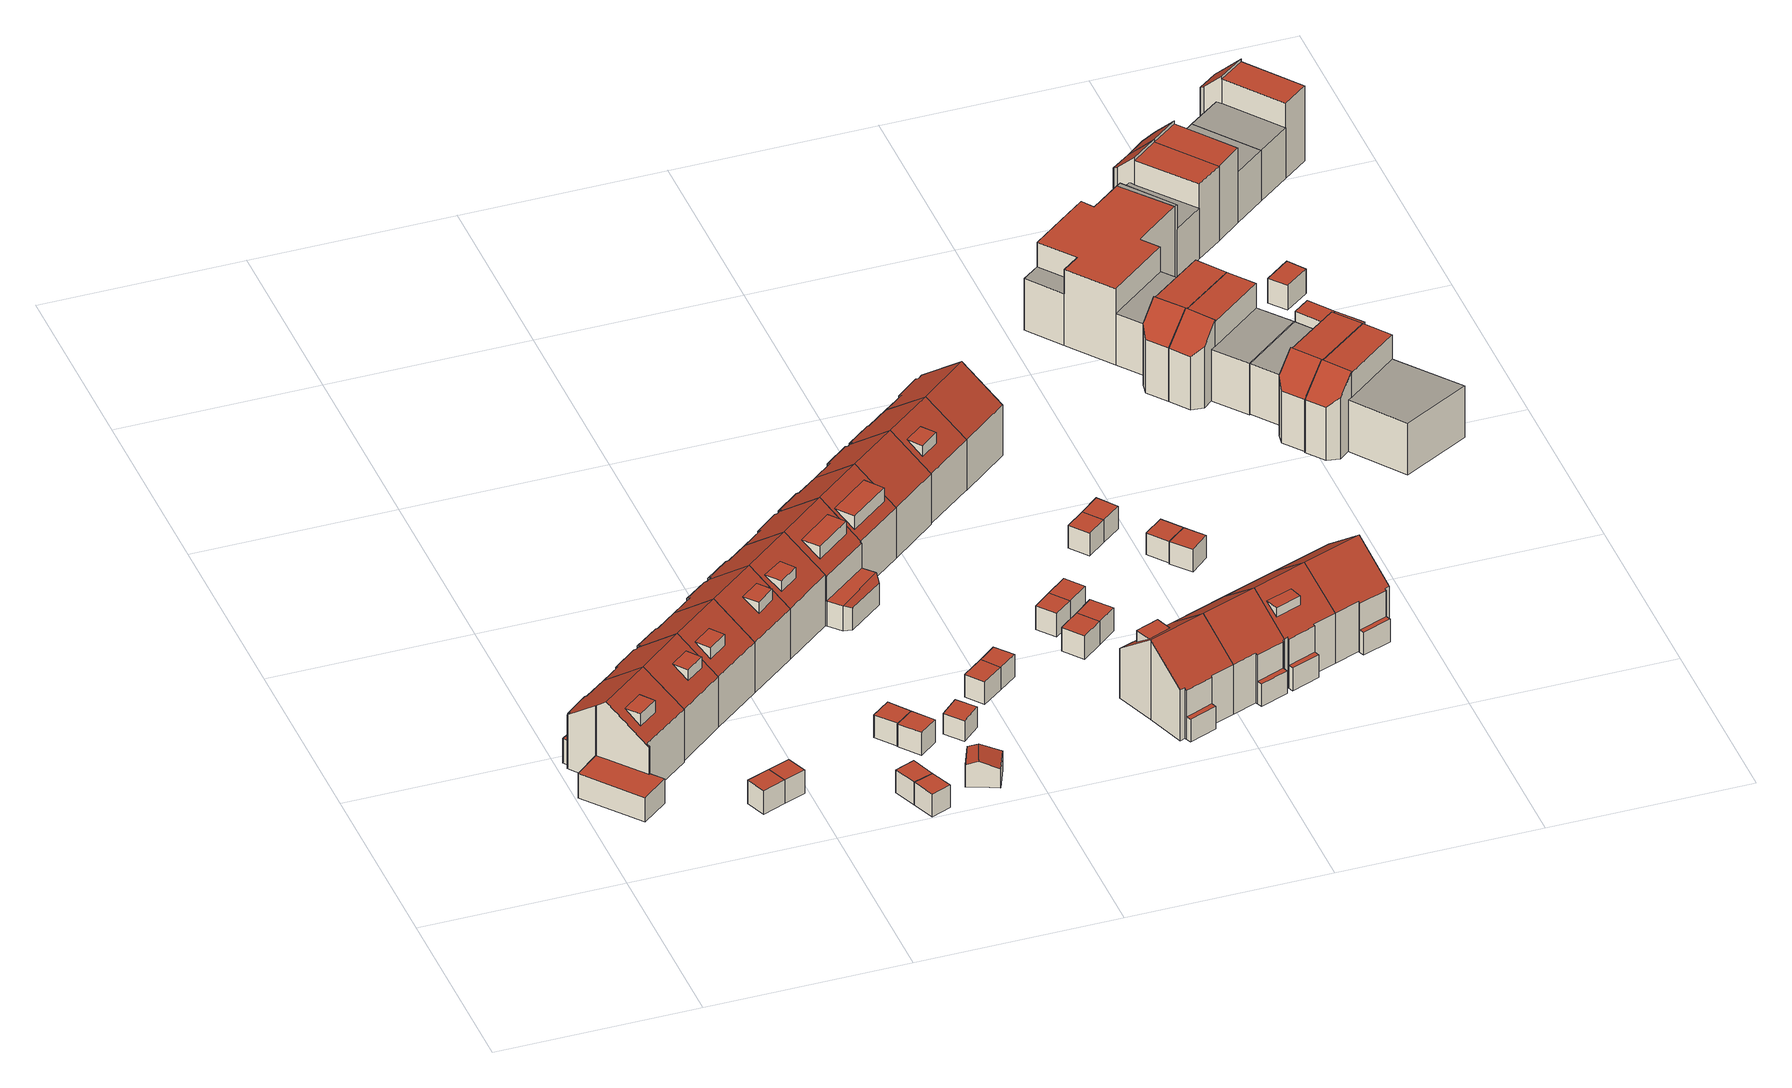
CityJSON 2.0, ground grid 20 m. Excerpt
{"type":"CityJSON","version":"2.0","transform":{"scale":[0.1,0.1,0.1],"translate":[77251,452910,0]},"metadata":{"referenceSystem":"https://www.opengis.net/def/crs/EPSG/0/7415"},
"CityObjects":{
"building1":{"type":"Building","attributes":{"Volume":461.81,"Dakoppervlakte":85.4,"Muuroppervlakte":232.32,"Vloeroppervlakte":77.05,"hoogte_Z_max_in_m_NAP":9.9,"GEB_DOEL":"woonfunctie","dateOfConstruction":"1985-01-01","measuredHeight":9},"children":["building1-1"],"geometry":[{"type":"Solid","lod":"2","boundaries":[[[[0,1,2,3,4,5,6,7,8,9,10,11,12,13,14,15,16]],[[17,18,19,20,21,22],[23,24,25,26]],[[27,28,29,30,20,19,31,32,33,34]],[[35,36,37,38]],[[39,40,41,42,43,44,45]],[[4,3,32,31]],[[3,2,37,33,32]],[[16,15,27,34,36]],[[28,27,15,14]],[[14,13,29,28]],[[13,12,45,30,29]],[[7,6,18,17]],[[18,6,5,19]],[[1,38,37,2]],[[0,35,38,1]],[[16,36,35,0]],[[36,34,33,37]],[[11,39,45,12]],[[39,11,10,40]],[[40,10,9,41]],[[42,41,9,8]],[[30,45,44,43,21,20]],[[43,42,22,21]],[[5,4,31,19]],[[8,7,17,22,42]],[[46,47,24,23]],[[47,46,26,25]],[[47,25,24]],[[23,26,46]]]],"semantics":{"surfaces":[{"type":"GroundSurface"},{"type":"RoofSurface"},{"type":"WallSurface"}],"values":[[0,1,1,1,1,2,2,2,2,2,2,2,2,2,2,2,2,2,2,2,2,2,2,2,2,1,2,2,2]]}}]},
"building1-1":{"type":"BuildingInstallation","attributes":{"relationToConstruction":"outside"},"parents":["building1"],"geometry":[{"type":"MultiSurface","lod":"2","boundaries":[[[46,47,24,23]],[[47,46,26,25]],[[47,25,24]],[[23,26,46]]],"semantics":{"surfaces":[{"type":"RoofSurface"},{"type":"WallSurface"}],"values":[0,1,1,1]}}]},
"building2":{"type":"Building","attributes":{"Volume":369.79,"Dakoppervlakte":59.58,"Muuroppervlakte":193.13,"Vloeroppervlakte":51.86,"hoogte_Z_max_in_m_NAP":9.9,"GEB_DOEL":"woonfunctie","dateOfConstruction":"1985-01-01","measuredHeight":8.8},"children":["building2-1"],"geometry":[{"type":"Solid","lod":"2","boundaries":[[[[48,49,50,51,52,53,54,55,56,57,58,59]],[[18,60,61,19],[62,63,64,65]],[[66,67,68,31,19,61,69,70]],[[71,72,73,74]],[[70,69,51,50]],[[58,57,68,67,74]],[[68,57,56,31]],[[31,56,55,54,18,19]],[[53,60,18,54]],[[61,60,53,52]],[[49,48,72,71]],[[59,73,72,48]],[[74,73,59,58]],[[74,67,66,71]],[[52,51,69,61]],[[50,49,71,66,70]],[[75,64,63,76]],[[65,75,76,62]],[[75,65,64]],[[63,62,76]]]],"semantics":{"surfaces":[{"type":"GroundSurface"},{"type":"RoofSurface"},{"type":"WallSurface"}],"values":[[0,1,1,1,2,2,2,2,2,2,2,2,2,2,2,2,1,2,2,2]]}}]},
"building2-1":{"type":"BuildingInstallation","attributes":{"relationToConstruction":"outside"},"parents":["building2"],"geometry":[{"type":"MultiSurface","lod":"2","boundaries":[[[75,64,63,76]],[[65,75,76,62]],[[75,65,64]],[[63,62,76]]],"semantics":{"surfaces":[{"type":"RoofSurface"},{"type":"WallSurface"}],"values":[0,1,1,1]}}]},
"building3":{"type":"Building","attributes":{"Volume":14.15,"Dakoppervlakte":5.53,"Muuroppervlakte":24.13,"Vloeroppervlakte":5.53,"hoogte_Z_max_in_m_NAP":3.56,"GEB_DOEL":"onbekend","dateOfConstruction":"1985-01-01","measuredHeight":2.56},"geometry":[{"type":"Solid","lod":"2","boundaries":[[[[77,78,79,80]],[[81,82,83,84]],[[81,77,80,82]],[[80,79,83,82]],[[78,84,83,79]],[[77,81,84,78]]]],"semantics":{"surfaces":[{"type":"GroundSurface"},{"type":"RoofSurface"},{"type":"WallSurface"}],"values":[[0,1,2,2,2,2]]}}]},
"building4":{"type":"Building","attributes":{"Volume":12.99,"Dakoppervlakte":5.08,"Muuroppervlakte":23.06,"Vloeroppervlakte":5.08,"hoogte_Z_max_in_m_NAP":3.56,"GEB_DOEL":"onbekend","dateOfConstruction":"1985-01-01","measuredHeight":2.56},"geometry":[{"type":"Solid","lod":"2","boundaries":[[[[77,85,86,78]],[[87,88,81,84]],[[77,78,84,81]],[[78,86,87,84]],[[87,86,85,88]],[[77,81,88,85]]]],"semantics":{"surfaces":[{"type":"GroundSurface"},{"type":"RoofSurface"},{"type":"WallSurface"}],"values":[[0,1,2,2,2,2]]}}]},
"building5":{"type":"Building","attributes":{"Volume":379.85,"Dakoppervlakte":61.23,"Muuroppervlakte":194.99,"Vloeroppervlakte":53.26,"hoogte_Z_max_in_m_NAP":9.9,"GEB_DOEL":"woonfunctie","dateOfConstruction":"1985-01-01","measuredHeight":8.8},"children":["building5-1"],"geometry":[{"type":"Solid","lod":"2","boundaries":[[[[89,90,91,92,93,94,95,96,97,53,52,51]],[[98,61,60,99],[100,101,102,103]],[[104,105,106,107,108,69,61,98]],[[109,110,111,112]],[[53,97,99,60]],[[104,95,94,105]],[[94,93,111,106,105]],[[107,110,90,89,108]],[[89,51,69,108]],[[61,69,51,52]],[[90,110,109,91]],[[111,93,92,112]],[[92,91,109,112]],[[110,107,106,111]],[[52,53,60,61]],[[98,99,97,96,95,104]],[[113,100,103,114]],[[113,114,102,101]],[[101,100,113]],[[114,103,102]]]],"semantics":{"surfaces":[{"type":"GroundSurface"},{"type":"RoofSurface"},{"type":"WallSurface"}],"values":[[0,1,1,1,2,2,2,2,2,2,2,2,2,2,2,2,1,2,2,2]]}}]},
"building5-1":{"type":"BuildingInstallation","attributes":{"relationToConstruction":"outside"},"parents":["building5"],"geometry":[{"type":"MultiSurface","lod":"2","boundaries":[[[113,100,103,114]],[[113,114,102,101]],[[101,100,113]],[[114,103,102]]],"semantics":{"surfaces":[{"type":"RoofSurface"},{"type":"WallSurface"}],"values":[0,1,1,1]}}]},
"building6":{"type":"Building","attributes":{"Volume":373.18,"Dakoppervlakte":60.27,"Muuroppervlakte":193.28,"Vloeroppervlakte":52.51,"hoogte_Z_max_in_m_NAP":9.9,"GEB_DOEL":"woonfunctie","dateOfConstruction":"1985-01-01","measuredHeight":8.77},"children":["building6-1"],"geometry":[{"type":"Solid","lod":"2","boundaries":[[[[115,116,117,118,119,120,97,96,95,121,122,123]],[[99,124,125,98],[126,127,128,129]],[[130,131,132,104,98,125,133,134]],[[135,136,137,138]],[[134,133,118,117]],[[122,121,132,131,137]],[[121,95,104,132]],[[104,95,96,97,99,98]],[[97,120,124,99]],[[124,120,119,125]],[[116,115,135,138]],[[123,136,135,115]],[[123,122,137,136]],[[137,131,130,138]],[[119,118,133,125]],[[130,134,117,116,138]],[[139,128,127,140]],[[139,140,126,129]],[[139,129,128]],[[127,126,140]]]],"semantics":{"surfaces":[{"type":"GroundSurface"},{"type":"RoofSurface"},{"type":"WallSurface"}],"values":[[0,1,1,1,2,2,2,2,2,2,2,2,2,2,2,2,1,2,2,2]]}}]},
"building6-1":{"type":"BuildingInstallation","attributes":{"relationToConstruction":"outside"},"parents":["building6"],"geometry":[{"type":"MultiSurface","lod":"2","boundaries":[[[139,128,127,140]],[[139,140,126,129]],[[139,129,128]],[[127,126,140]]],"semantics":{"surfaces":[{"type":"RoofSurface"},{"type":"WallSurface"}],"values":[0,1,1,1]}}]},
"building7":{"type":"Building","attributes":{"Volume":13.46,"Dakoppervlakte":5.39,"Muuroppervlakte":23.26,"Vloeroppervlakte":5.39,"hoogte_Z_max_in_m_NAP":3.52,"GEB_DOEL":"onbekend","dateOfConstruction":"1985-01-01","measuredHeight":2.5},"geometry":[{"type":"Solid","lod":"2","boundaries":[[[[141,142,143,144]],[[145,146,147,148]],[[144,143,145,148]],[[143,142,146,145]],[[141,147,146,142]],[[141,144,148,147]]]],"semantics":{"surfaces":[{"type":"GroundSurface"},{"type":"RoofSurface"},{"type":"WallSurface"}],"values":[[0,1,2,2,2,2]]}}]},
"building8":{"type":"Building","attributes":{"Volume":12.7,"Dakoppervlakte":5.08,"Muuroppervlakte":22.57,"Vloeroppervlakte":5.08,"hoogte_Z_max_in_m_NAP":3.52,"GEB_DOEL":"onbekend","dateOfConstruction":"1985-01-01","measuredHeight":2.5},"geometry":[{"type":"Solid","lod":"2","boundaries":[[[[144,143,149,150]],[[148,151,152,145]],[[144,150,151,148]],[[150,149,152,151]],[[152,149,143,145]],[[144,148,145,143]]]],"semantics":{"surfaces":[{"type":"GroundSurface"},{"type":"RoofSurface"},{"type":"WallSurface"}],"values":[[0,1,2,2,2,2]]}}]},
"building9":{"type":"Building","attributes":{"Volume":14.46,"Dakoppervlakte":5.83,"Muuroppervlakte":23.98,"Vloeroppervlakte":5.83,"hoogte_Z_max_in_m_NAP":3.52,"GEB_DOEL":"onbekend","dateOfConstruction":"1985-01-01","measuredHeight":2.48},"geometry":[{"type":"Solid","lod":"2","boundaries":[[[[153,154,155,156,157]],[[158,159,160,161,162]],[[162,153,157,158]],[[158,157,156,159]],[[161,160,159,156,155,154]],[[154,153,162,161]]]],"semantics":{"surfaces":[{"type":"GroundSurface"},{"type":"RoofSurface"},{"type":"WallSurface"}],"values":[[0,1,2,2,2,2]]}}]},
"building10":{"type":"Building","attributes":{"Volume":374.22,"Dakoppervlakte":60.39,"Muuroppervlakte":193.5,"Vloeroppervlakte":52.65,"hoogte_Z_max_in_m_NAP":9.9,"GEB_DOEL":"woonfunctie","dateOfConstruction":"1985-01-01","measuredHeight":8.77},"children":["building10-1"],"geometry":[{"type":"Solid","lod":"2","boundaries":[[[[163,164,165,166,167,168,169,170,171,120,119,118]],[[172,125,124,173],[174,175,176,177]],[[178,179,180,181,182,133,125,172]],[[183,184,185,186]],[[171,173,124,120]],[[178,169,168,179]],[[168,167,183,180,179]],[[182,181,186,164,163]],[[163,118,133,182]],[[133,118,119,125]],[[167,166,184,183]],[[165,185,184,166]],[[164,186,185,165]],[[186,181,180,183]],[[119,120,124,125]],[[172,173,171,170,169,178]],[[187,188,174,177]],[[188,187,176,175]],[[175,174,188]],[[187,177,176]]]],"semantics":{"surfaces":[{"type":"GroundSurface"},{"type":"RoofSurface"},{"type":"WallSurface"}],"values":[[0,1,1,1,2,2,2,2,2,2,2,2,2,2,2,2,1,2,2,2]]}}]},
"building10-1":{"type":"BuildingInstallation","attributes":{"relationToConstruction":"outside"},"parents":["building10"],"geometry":[{"type":"MultiSurface","lod":"2","boundaries":[[[187,188,174,177]],[[188,187,176,175]],[[175,174,188]],[[187,177,176]]],"semantics":{"surfaces":[{"type":"RoofSurface"},{"type":"WallSurface"}],"values":[0,1,1,1]}}]},
"building11":{"type":"Building","attributes":{"Volume":14.53,"Dakoppervlakte":5.84,"Muuroppervlakte":24.08,"Vloeroppervlakte":5.84,"hoogte_Z_max_in_m_NAP":3.52,"GEB_DOEL":"onbekend","dateOfConstruction":"1985-01-01","measuredHeight":2.49},"geometry":[{"type":"Solid","lod":"2","boundaries":[[[[154,153,189,190]],[[191,192,162,161]],[[154,190,191,161]],[[192,191,190,189]],[[153,162,192,189]],[[154,161,162,153]]]],"semantics":{"surfaces":[{"type":"GroundSurface"},{"type":"RoofSurface"},{"type":"WallSurface"}],"values":[[0,1,2,2,2,2]]}}]},
"building12":{"type":"Building","attributes":{"Volume":22.06,"Dakoppervlakte":9.2,"Muuroppervlakte":28.6,"Vloeroppervlakte":8.78,"hoogte_Z_max_in_m_NAP":4.05,"GEB_DOEL":"onbekend","dateOfConstruction":"1985-01-01","measuredHeight":2.79},"geometry":[{"type":"Solid","lod":"2","boundaries":[[[[193,194,195,196,197,198]],[[199,200,201,202]],[[201,200,203,204]],[[194,193,204,203]],[[197,196,199,202]],[[195,200,199,196]],[[202,201,204,193,198,197]],[[195,194,203,200]]]],"semantics":{"surfaces":[{"type":"GroundSurface"},{"type":"RoofSurface"},{"type":"WallSurface"}],"values":[[0,1,1,2,2,2,2,2]]}}]},
"building13":{"type":"Building","attributes":{"Volume":12.4,"Dakoppervlakte":5.3,"Muuroppervlakte":21.55,"Vloeroppervlakte":5.3,"hoogte_Z_max_in_m_NAP":3.52,"GEB_DOEL":"onbekend","dateOfConstruction":"1985-01-01","measuredHeight":2.34},"geometry":[{"type":"Solid","lod":"2","boundaries":[[[[205,206,207,208]],[[209,210,211,212]],[[209,205,208,210]],[[208,207,211,210]],[[206,212,211,207]],[[206,205,209,212]]]],"semantics":{"surfaces":[{"type":"GroundSurface"},{"type":"RoofSurface"},{"type":"WallSurface"}],"values":[[0,1,2,2,2,2]]}}]},
"building14":{"type":"Building","attributes":{"Volume":418.81,"Dakoppervlakte":69.51,"Muuroppervlakte":202.48,"Vloeroppervlakte":66.6,"hoogte_Z_max_in_m_NAP":9.9,"GEB_DOEL":"woonfunctie","dateOfConstruction":"1985-01-01","measuredHeight":8.77},"children":["building14-1"],"geometry":[{"type":"Solid","lod":"2","boundaries":[[[[213,214,215,216,217,218,219,220,221,222,223,224,171,170,169,225,226,227,228]],[[229,230,231,232,233,172,173],[234,235,236,237]],[[238,239,240,178,172,233,241,242]],[[243,244,245,246]],[[247,248,249,250]],[[251,247,250,252]],[[242,241,215,214]],[[214,213,246,238,242]],[[239,245,226,225,240]],[[178,240,225,169]],[[178,169,170,171,173,172]],[[171,224,249,229,173]],[[231,218,217,232]],[[232,217,216,233]],[[213,228,243,246]],[[243,228,227,244]],[[245,244,227,226]],[[245,239,238,246]],[[223,222,252,250]],[[222,221,251,252]],[[251,221,220,247]],[[247,220,219,248]],[[223,250,249,224]],[[249,248,230,229]],[[216,215,241,233]],[[231,230,248,219,218]],[[235,253,254,236]],[[253,234,237,254]],[[254,237,236]],[[235,234,253]]]],"semantics":{"surfaces":[{"type":"GroundSurface"},{"type":"RoofSurface"},{"type":"WallSurface"}],"values":[[0,1,1,1,1,1,2,2,2,2,2,2,2,2,2,2,2,2,2,2,2,2,2,2,2,2,1,2,2,2]]}}]},
"building14-1":{"type":"BuildingInstallation","attributes":{"relationToConstruction":"outside"},"parents":["building14"],"geometry":[{"type":"MultiSurface","lod":"2","boundaries":[[[235,253,254,236]],[[253,234,237,254]],[[254,237,236]],[[235,234,253]]],"semantics":{"surfaces":[{"type":"RoofSurface"},{"type":"WallSurface"}],"values":[0,1,1,1]}}]},
"building15":{"type":"Building","attributes":{"Volume":14.08,"Dakoppervlakte":5.59,"Muuroppervlakte":23.93,"Vloeroppervlakte":5.59,"hoogte_Z_max_in_m_NAP":3.52,"GEB_DOEL":"onbekend","dateOfConstruction":"1985-01-01","measuredHeight":2.52},"geometry":[{"type":"Solid","lod":"2","boundaries":[[[[255,256,257,258]],[[259,260,261,262]],[[259,255,258,260]],[[258,257,261,260]],[[256,262,261,257]],[[256,255,259,262]]]],"semantics":{"surfaces":[{"type":"GroundSurface"},{"type":"RoofSurface"},{"type":"WallSurface"}],"values":[[0,1,2,2,2,2]]}}]},
"building16":{"type":"Building","attributes":{"Volume":378.19,"Dakoppervlakte":52.15,"Muuroppervlakte":192.85,"Vloeroppervlakte":52.53,"hoogte_Z_max_in_m_NAP":9.9,"GEB_DOEL":"woonfunctie","dateOfConstruction":"1985-01-01","measuredHeight":8.76},"children":["building16-1"],"geometry":[{"type":"Solid","lod":"2","boundaries":[[[[263,264,265,266,267,268,217,216,215,269,270,271]],[[232,272,273,233],[274,275,276,277]],[[278,279,280,281,282,241,233,273]],[[283,284,285,286]],[[278,266,265,279]],[[282,281,284,270,269]],[[269,215,241,282]],[[241,215,216,217,232,233]],[[217,268,272,232]],[[272,268,267,273]],[[283,271,270,284]],[[264,263,286,285]],[[271,283,286,263]],[[284,281,280,285]],[[266,278,273,267]],[[280,279,265,264,285]],[[287,288,276,275]],[[274,277,288,287]],[[288,277,276]],[[275,274,287]]]],"semantics":{"surfaces":[{"type":"GroundSurface"},{"type":"RoofSurface"},{"type":"WallSurface"}],"values":[[0,1,1,1,2,2,2,2,2,2,2,2,2,2,2,2,1,2,2,2]]}}]},
"building16-1":{"type":"BuildingInstallation","attributes":{"relationToConstruction":"outside"},"parents":["building16"],"geometry":[{"type":"MultiSurface","lod":"2","boundaries":[[[287,288,276,275]],[[274,277,288,287]],[[288,277,276]],[[275,274,287]]],"semantics":{"surfaces":[{"type":"RoofSurface"},{"type":"WallSurface"}],"values":[0,1,1,1]}}]},
"building17":{"type":"Building","attributes":{"Volume":12.07,"Dakoppervlakte":4.85,"Muuroppervlakte":21.91,"Vloeroppervlakte":4.85,"hoogte_Z_max_in_m_NAP":3.52,"GEB_DOEL":"onbekend","dateOfConstruction":"1985-01-01","measuredHeight":2.49},"geometry":[{"type":"Solid","lod":"2","boundaries":[[[[255,289,290,256]],[[259,262,291,292]],[[255,256,262,259]],[[256,290,291,262]],[[291,290,289,292]],[[255,259,292,289]]]],"semantics":{"surfaces":[{"type":"GroundSurface"},{"type":"RoofSurface"},{"type":"WallSurface"}],"values":[[0,1,2,2,2,2]]}}]},
"building18":{"type":"Building","attributes":{"Volume":375.81,"Dakoppervlakte":65.58,"Muuroppervlakte":195.57,"Vloeroppervlakte":52.78,"hoogte_Z_max_in_m_NAP":9.9,"GEB_DOEL":"woonfunctie","dateOfConstruction":"1985-01-01","measuredHeight":8.84},"geometry":[{"type":"Solid","lod":"2","boundaries":[[[[293,294,295,296,297,298,268,267,266,299,300,301]],[[302,303,273,272]],[[304,305,306,278,273,303,307,308]],[[309,310,311,312]],[[297,296,307,303]],[[308,307,296,295]],[[306,305,310,300,299]],[[299,266,278,306]],[[278,266,267,268,272,273]],[[298,302,272,268]],[[302,298,297,303]],[[294,293,312,311]],[[312,293,301,309]],[[310,309,301,300]],[[310,305,304,311]],[[304,308,295,294,311]]]],"semantics":{"surfaces":[{"type":"GroundSurface"},{"type":"RoofSurface"},{"type":"WallSurface"}],"values":[[0,1,1,1,2,2,2,2,2,2,2,2,2,2,2,2]]}}]},
"building19":{"type":"Building","attributes":{"Volume":13.23,"Dakoppervlakte":5.16,"Muuroppervlakte":23.3,"Vloeroppervlakte":5.16,"hoogte_Z_max_in_m_NAP":3.55,"GEB_DOEL":"onbekend","dateOfConstruction":"1985-01-01","measuredHeight":2.56},"geometry":[{"type":"Solid","lod":"2","boundaries":[[[[313,314,315,316]],[[317,318,319,320]],[[315,314,320,319]],[[314,313,317,320]],[[316,318,317,313]],[[316,315,319,318]]]],"semantics":{"surfaces":[{"type":"GroundSurface"},{"type":"RoofSurface"},{"type":"WallSurface"}],"values":[[0,1,2,2,2,2]]}}]},
"building20":{"type":"Building","attributes":{"Volume":15.51,"Dakoppervlakte":6.05,"Muuroppervlakte":25.22,"Vloeroppervlakte":6.05,"hoogte_Z_max_in_m_NAP":3.55,"GEB_DOEL":"onbekend","dateOfConstruction":"1985-01-01","measuredHeight":2.56},"geometry":[{"type":"Solid","lod":"2","boundaries":[[[[321,322,323,324]],[[325,326,327,328]],[[325,321,324,326]],[[324,323,327,326]],[[322,328,327,323]],[[321,325,328,322]]]],"semantics":{"surfaces":[{"type":"GroundSurface"},{"type":"RoofSurface"},{"type":"WallSurface"}],"values":[[0,1,2,2,2,2]]}}]},
"building21":{"type":"Building","attributes":{"Volume":372.81,"Dakoppervlakte":60.58,"Muuroppervlakte":192.63,"Vloeroppervlakte":52.72,"hoogte_Z_max_in_m_NAP":9.9,"GEB_DOEL":"woonfunctie","dateOfConstruction":"1985-01-01","measuredHeight":8.74},"children":["building21-1"],"geometry":[{"type":"Solid","lod":"2","boundaries":[[[[329,330,331,332,333,334,335,336,337,338,339,340]],[[341,342,343,344,345,307,303,346]],[[303,302,347,346],[348,349,350,351]],[[352,353,354,355]],[[341,332,331,342]],[[345,344,355,339,338]],[[338,337,307,345]],[[307,337,336,335,302,303]],[[334,347,302,335]],[[334,333,346,347]],[[330,329,353,352]],[[340,354,353,329]],[[340,339,355,354]],[[355,344,343,352]],[[346,333,332,341]],[[343,342,331,330,352]],[[356,349,348,357]],[[348,351,357]],[[351,350,356,357]],[[350,349,356]]]],"semantics":{"surfaces":[{"type":"GroundSurface"},{"type":"RoofSurface"},{"type":"WallSurface"}],"values":[[0,1,1,1,2,2,2,2,2,2,2,2,2,2,2,2,1,2,2,2]]}}]},
"building21-1":{"type":"BuildingInstallation","attributes":{"relationToConstruction":"outside"},"parents":["building21"],"geometry":[{"type":"MultiSurface","lod":"2","boundaries":[[[356,349,348,357]],[[348,351,357]],[[351,350,356,357]],[[350,349,356]]],"semantics":{"surfaces":[{"type":"RoofSurface"},{"type":"WallSurface"}],"values":[0,1,1,1]}}]},
"building22":{"type":"Building","attributes":{"Volume":380.2,"Dakoppervlakte":62.35,"Muuroppervlakte":192.65,"Vloeroppervlakte":53.96,"hoogte_Z_max_in_m_NAP":9.85,"GEB_DOEL":"woonfunctie","dateOfConstruction":"1985-01-01","measuredHeight":8.76},"children":["building22-1"],"geometry":[{"type":"Solid","lod":"2","boundaries":[[[[358,359,360,361,362,363,364,365,366,367,368,369]],[[370,371,372,373],[374,375,376,377]],[[378,379,380,381,382,370,373,383]],[[384,385,386,387]],[[362,361,378,383]],[[381,380,384,369,368]],[[368,367,382,381]],[[382,367,366,365,371,370]],[[372,371,365,364]],[[373,372,364,363]],[[386,385,360,359]],[[359,358,387,386]],[[369,384,387,358]],[[384,380,379,385]],[[362,383,373,363]],[[361,360,385,379,378]],[[377,376,388,389]],[[388,376,375]],[[389,388,375,374]],[[389,374,377]]]],"semantics":{"surfaces":[{"type":"GroundSurface"},{"type":"RoofSurface"},{"type":"WallSurface"}],"values":[[0,1,1,1,2,2,2,2,2,2,2,2,2,2,2,2,1,2,2,2]]}}]},
"building22-1":{"type":"BuildingInstallation","attributes":{"relationToConstruction":"outside"},"parents":["building22"],"geometry":[{"type":"MultiSurface","lod":"2","boundaries":[[[377,376,388,389]],[[388,376,375]],[[389,388,375,374]],[[389,374,377]]],"semantics":{"surfaces":[{"type":"RoofSurface"},{"type":"WallSurface"}],"values":[0,1,1,1]}}]},
"building23":{"type":"Building","attributes":{"Volume":14.8,"Dakoppervlakte":5.78,"Muuroppervlakte":24.68,"Vloeroppervlakte":5.78,"hoogte_Z_max_in_m_NAP":3.55,"GEB_DOEL":"onbekend","dateOfConstruction":"1985-01-01","measuredHeight":2.56},"geometry":[{"type":"Solid","lod":"2","boundaries":[[[[315,390,391,316]],[[319,318,392,393]],[[315,316,318,319]],[[316,391,392,318]],[[390,393,392,391]],[[315,319,393,390]]]],"semantics":{"surfaces":[{"type":"GroundSurface"},{"type":"RoofSurface"},{"type":"WallSurface"}],"values":[[0,1,2,2,2,2]]}}]},
"building24":{"type":"Building","attributes":{"Volume":14.46,"Dakoppervlakte":5.67,"Muuroppervlakte":24.29,"Vloeroppervlakte":5.67,"hoogte_Z_max_in_m_NAP":3.55,"GEB_DOEL":"onbekend","dateOfConstruction":"1985-01-01","measuredHeight":2.55},"geometry":[{"type":"Solid","lod":"2","boundaries":[[[[394,322,321,395]],[[328,396,397,325]],[[321,322,328,325]],[[322,394,396,328]],[[395,397,396,394]],[[321,325,397,395]]]],"semantics":{"surfaces":[{"type":"GroundSurface"},{"type":"RoofSurface"},{"type":"WallSurface"}],"values":[[0,1,2,2,2,2]]}}]},
"building25":{"type":"Building","attributes":{"Volume":388.83,"Dakoppervlakte":67.93,"Muuroppervlakte":197.8,"Vloeroppervlakte":54.67,"hoogte_Z_max_in_m_NAP":9.9,"GEB_DOEL":"woonfunctie","dateOfConstruction":"1985-01-01","measuredHeight":8.82},"geometry":[{"type":"Solid","lod":"2","boundaries":[[[[398,399,400,401,402,403,404,405,406,407,408,409]],[[346,347,410,411]],[[412,413,414,341,346,411,415,416]],[[417,418,419,420]],[[406,347,346,407]],[[347,406,405,410]],[[416,415,403,402]],[[412,416,402,401,420]],[[414,413,419,398,409]],[[414,409,408,341]],[[408,407,346,341]],[[400,417,420,401]],[[417,400,399,418]],[[398,419,418,399]],[[419,413,412,420]],[[411,410,405,404,403,415]]]],"semantics":{"surfaces":[{"type":"GroundSurface"},{"type":"RoofSurface"},{"type":"WallSurface"}],"values":[[0,1,1,1,2,2,2,2,2,2,2,2,2,2,2,2]]}}]},
"building26":{"type":"Building","attributes":{"Volume":365.27,"Dakoppervlakte":65.79,"Muuroppervlakte":189.69,"Vloeroppervlakte":52.51,"hoogte_Z_max_in_m_NAP":9.85,"GEB_DOEL":"woonfunctie","dateOfConstruction":"1985-01-01","measuredHeight":8.73},"geometry":[{"type":"Solid","lod":"2","boundaries":[[[[421,422,367,366,365,423,424,425,426,427,428,429]],[[430,431,370,382,432,433,434,435]],[[431,436,371,370]],[[437,438,439,440]],[[366,367,382,370]],[[432,382,367,422]],[[427,426,435,434,439]],[[430,435,426,425]],[[430,425,424,423,436,431]],[[365,371,436,423]],[[370,371,365,366]],[[440,421,429,437]],[[429,428,438,437]],[[427,439,438,428]],[[439,434,433,440]],[[422,421,440,433,432]]]],"semantics":{"surfaces":[{"type":"GroundSurface"},{"type":"RoofSurface"},{"type":"WallSurface"}],"values":[[0,1,1,1,2,2,2,2,2,2,2,2,2,2,2,2]]}}]},
"building27":{"type":"Building","attributes":{"Volume":14.02,"Dakoppervlakte":5.62,"Muuroppervlakte":23.66,"Vloeroppervlakte":5.62,"hoogte_Z_max_in_m_NAP":3.54,"GEB_DOEL":"onbekend","dateOfConstruction":"1985-01-01","measuredHeight":2.49},"geometry":[{"type":"Solid","lod":"2","boundaries":[[[[441,442,443,444]],[[445,446,447,448]],[[441,444,446,445]],[[444,443,447,446]],[[442,448,447,443]],[[441,445,448,442]]]],"semantics":{"surfaces":[{"type":"GroundSurface"},{"type":"RoofSurface"},{"type":"WallSurface"}],"values":[[0,1,2,2,2,2]]}}]},
"building28":{"type":"Building","attributes":{"Volume":14.41,"Dakoppervlakte":5.72,"Muuroppervlakte":24.11,"Vloeroppervlakte":5.72,"hoogte_Z_max_in_m_NAP":3.54,"GEB_DOEL":"onbekend","dateOfConstruction":"1985-01-01","measuredHeight":2.52},"geometry":[{"type":"Solid","lod":"2","boundaries":[[[[449,442,441,450]],[[448,451,452,445]],[[441,442,448,445]],[[442,449,451,448]],[[450,452,451,449]],[[441,445,452,450]]]],"semantics":{"surfaces":[{"type":"GroundSurface"},{"type":"RoofSurface"},{"type":"WallSurface"}],"values":[[0,1,2,2,2,2]]}}]},
"building29":{"type":"Building","attributes":{"Volume":365.11,"Dakoppervlakte":60.64,"Muuroppervlakte":189.17,"Vloeroppervlakte":52.28,"hoogte_Z_max_in_m_NAP":9.85,"GEB_DOEL":"woonfunctie","dateOfConstruction":"1985-01-01","measuredHeight":8.72},"children":["building29-1"],"geometry":[{"type":"Solid","lod":"2","boundaries":[[[[453,454,455,456,457,458,459,425,424,423,460,461]],[[462,463,464,465,431,430,466,467],[468,469,470,471]],[[465,472,436,431]],[[473,474,475,476]],[[436,472,460,423]],[[425,459,466,430]],[[467,466,459,458,474]],[[463,462,473,455,454]],[[463,454,453,464]],[[453,461,465,464]],[[474,458,457,475]],[[476,475,457,456]],[[455,473,476,456]],[[473,462,467,474]],[[465,461,460,472]],[[431,436,423,424,425,430]],[[477,469,468,478]],[[471,470,477,478]],[[477,470,469]],[[468,471,478]]]],"semantics":{"surfaces":[{"type":"GroundSurface"},{"type":"RoofSurface"},{"type":"WallSurface"}],"values":[[0,1,1,1,2,2,2,2,2,2,2,2,2,2,2,2,1,2,2,2]]}}]},
"building29-1":{"type":"BuildingInstallation","attributes":{"relationToConstruction":"outside"},"parents":["building29"],"geometry":[{"type":"MultiSurface","lod":"2","boundaries":[[[477,469,468,478]],[[471,470,477,478]],[[477,470,469]],[[468,471,478]]],"semantics":{"surfaces":[{"type":"RoofSurface"},{"type":"WallSurface"}],"values":[0,1,1,1]}}]},
"building30":{"type":"Building","attributes":{"Volume":14.42,"Dakoppervlakte":5.86,"Muuroppervlakte":23.83,"Vloeroppervlakte":5.86,"hoogte_Z_max_in_m_NAP":3.54,"GEB_DOEL":"onbekend","dateOfConstruction":"1985-01-01","measuredHeight":2.46},"geometry":[{"type":"Solid","lod":"2","boundaries":[[[[479,480,481,482]],[[483,484,485,486]],[[483,479,482,484]],[[482,481,485,484]],[[480,486,485,481]],[[480,479,483,486]]]],"semantics":{"surfaces":[{"type":"GroundSurface"},{"type":"RoofSurface"},{"type":"WallSurface"}],"values":[[0,1,2,2,2,2]]}}]},
"building31":{"type":"Building","attributes":{"Volume":14.8,"Dakoppervlakte":5.86,"Muuroppervlakte":24.45,"Vloeroppervlakte":5.86,"hoogte_Z_max_in_m_NAP":3.54,"GEB_DOEL":"onbekend","dateOfConstruction":"1985-01-01","measuredHeight":2.53},"geometry":[{"type":"Solid","lod":"2","boundaries":[[[[487,488,489,490]],[[491,492,484,483]],[[487,490,491,483]],[[490,489,492,491]],[[488,484,492,489]],[[487,483,484,488]]]],"semantics":{"surfaces":[{"type":"GroundSurface"},{"type":"RoofSurface"},{"type":"WallSurface"}],"values":[[0,1,2,2,2,2]]}}]},
"building32":{"type":"Building","attributes":{"Volume":386.96,"Dakoppervlakte":69.34,"Muuroppervlakte":194.33,"Vloeroppervlakte":55.35,"hoogte_Z_max_in_m_NAP":9.85,"GEB_DOEL":"woonfunctie","dateOfConstruction":"1985-01-01","measuredHeight":8.76},"geometry":[{"type":"Solid","lod":"2","boundaries":[[[[493,494,495,496,497,453,461,460,498,499,500,501]],[[502,503,504,505,506,465,464,507]],[[506,508,472,465]],[[509,510,511,512]],[[499,498,508,506]],[[472,508,498,460]],[[453,497,507,464]],[[497,496,510,502,507]],[[503,509,493,501,504]],[[501,500,505,504]],[[506,505,500,499]],[[496,495,511,510]],[[494,512,511,495]],[[493,509,512,494]],[[509,503,502,510]],[[472,460,461,453,464,465]]]],"semantics":{"surfaces":[{"type":"GroundSurface"},{"type":"RoofSurface"},{"type":"WallSurface"}],"values":[[0,1,1,1,2,2,2,2,2,2,2,2,2,2,2,2]]}}]},
"building33":{"type":"Building","attributes":{"Volume":969.13,"Dakoppervlakte":100.93,"Muuroppervlakte":398.18,"Vloeroppervlakte":128.32,"hoogte_Z_max_in_m_NAP":9.39,"GEB_DOEL":"woonfunctie","dateOfConstruction":"1986-01-01","measuredHeight":8.4},"geometry":[{"type":"Solid","lod":"2","boundaries":[[[[513,514,515,516,517,518,519,520,521,522,523,524,525,526,527]],[[528,529,530,531]],[[532,533,534,535,536,537,538]],[[539,540,541,542]],[[543,544,545,546,547,548,549,550,551,552,553,554]],[[545,544,528,527,526]],[[546,545,526,525]],[[546,525,524,547]],[[522,521,542,550,549]],[[554,553,533,515,514,530]],[[530,514,513,531]],[[513,527,528,531]],[[554,530,529,543]],[[544,543,529,528]],[[536,519,518,537]],[[517,538,537,518]],[[517,516,532,538]],[[533,532,516,515]],[[536,535,520,519]],[[542,521,520,535,539]],[[539,535,534,540]],[[550,542,541,551]],[[551,541,540,552]],[[533,553,552,540,534]],[[547,524,523,522,549,548]]]],"semantics":{"surfaces":[{"type":"GroundSurface"},{"type":"OuterFloorSurface"},{"type":"RoofSurface"},{"type":"WallSurface"}],"values":[[0,1,1,1,2,3,3,3,3,3,3,3,3,3,3,3,3,3,3,3,3,3,3,3,3]]}}]},
"building34":{"type":"Building","attributes":{"Volume":407.26,"Dakoppervlakte":34.71,"Muuroppervlakte":240.74,"Vloeroppervlakte":58.86,"hoogte_Z_max_in_m_NAP":9.62,"GEB_DOEL":"woonfunctie","dateOfConstruction":"1986-01-01","measuredHeight":8.58},"geometry":[{"type":"Solid","lod":"2","boundaries":[[[[526,525,555,556,557,558,559,560,561]],[[562,563,564,565,566]],[[567,568,569,570]],[[571,572,573,574,575]],[[562,525,526,563]],[[526,561,564,563]],[[557,556,567,570]],[[568,567,556,555,566]],[[572,560,559,573]],[[573,559,558,574]],[[557,570,575,574,558]],[[575,570,569,571]],[[566,565,569,568]],[[571,569,565,564,561,560,572]],[[525,562,566,555]]]],"semantics":{"surfaces":[{"type":"GroundSurface"},{"type":"OuterFloorSurface"},{"type":"RoofSurface"},{"type":"WallSurface"}],"values":[[0,1,2,2,3,3,3,3,3,3,3,3,3,3,3]]}}]},
"building35":{"type":"Building","attributes":{"Volume":410.97,"Dakoppervlakte":33.62,"Muuroppervlakte":242.57,"Vloeroppervlakte":59.79,"hoogte_Z_max_in_m_NAP":9.62,"GEB_DOEL":"woonfunctie","dateOfConstruction":"1986-01-01","measuredHeight":8.6},"geometry":[{"type":"Solid","lod":"2","boundaries":[[[[556,576,577,578,579,580,581,558,557]],[[582,583,584,585,586]],[[567,570,587,588]],[[574,589,590,591,575]],[[586,578,577,582]],[[576,583,582,577]],[[588,583,576,556,567]],[[567,556,557,570]],[[575,570,557,558,574]],[[574,558,581,589]],[[580,590,589,581]],[[587,570,575,591]],[[588,587,584,583]],[[579,585,584,587,591,590,580]],[[586,585,579,578]]]],"semantics":{"surfaces":[{"type":"GroundSurface"},{"type":"OuterFloorSurface"},{"type":"RoofSurface"},{"type":"WallSurface"}],"values":[[0,1,2,2,3,3,3,3,3,3,3,3,3,3,3]]}}]},
"building36":{"type":"Building","attributes":{"Volume":409.5,"Dakoppervlakte":34.14,"Muuroppervlakte":240.5,"Vloeroppervlakte":60.16,"hoogte_Z_max_in_m_NAP":9.62,"GEB_DOEL":"woonfunctie","dateOfConstruction":"1986-01-01","measuredHeight":8.52},"geometry":[{"type":"Solid","lod":"2","boundaries":[[[[592,593,594,595,596,597,598,599,600]],[[586,601,602,603,582]],[[604,605,606,607]],[[608,609,610,611,612]],[[598,586,582,599]],[[597,601,586,598]],[[604,607,593,592]],[[605,604,592,600,603]],[[609,596,595,610]],[[610,595,594,611]],[[612,611,594,593,607]],[[612,607,606,608]],[[603,602,606,605]],[[608,606,602,601,597,596,609]],[[582,603,600,599]]]],"semantics":{"surfaces":[{"type":"GroundSurface"},{"type":"OuterFloorSurface"},{"type":"RoofSurface"},{"type":"WallSurface"}],"values":[[0,1,2,2,3,3,3,3,3,3,3,3,3,3,3]]}}]},
"building37":{"type":"Building","attributes":{"Volume":534.97,"Dakoppervlakte":33.69,"Muuroppervlakte":276.08,"Vloeroppervlakte":82.05,"hoogte_Z_max_in_m_NAP":9.62,"GEB_DOEL":"woonfunctie","dateOfConstruction":"1986-01-01","measuredHeight":8.58},"geometry":[{"type":"Solid","lod":"2","boundaries":[[[[613,614,615,616,617,618,619,620,621]],[[622,623,624,625,626]],[[604,607,627,628]],[[611,629,630,631,612]],[[614,613,622,626]],[[621,623,622,613]],[[628,623,621,620,604]],[[604,620,619,607]],[[619,618,611,612,607]],[[618,617,629,611]],[[617,616,630,629]],[[631,627,607,612]],[[624,623,628,627]],[[624,627,631,630,616,615,625]],[[614,626,625,615]]]],"semantics":{"surfaces":[{"type":"GroundSurface"},{"type":"OuterFloorSurface"},{"type":"RoofSurface"},{"type":"WallSurface"}],"values":[[0,1,2,2,3,3,3,3,3,3,3,3,3,3,3]]}}]},
"building38":{"type":"Building","attributes":{"Volume":16.79,"Dakoppervlakte":6.66,"Muuroppervlakte":26.39,"Vloeroppervlakte":6.66,"hoogte_Z_max_in_m_NAP":3.57,"GEB_DOEL":"onbekend","dateOfConstruction":"1986-01-01","measuredHeight":2.52},"geometry":[{"type":"Solid","lod":"2","boundaries":[[[[632,633,634,635,636]],[[637,638,639,640,641]],[[637,636,635,634,639,638]],[[634,633,640,639]],[[632,641,640,633]],[[641,632,636,637]]]],"semantics":{"surfaces":[{"type":"GroundSurface"},{"type":"RoofSurface"},{"type":"WallSurface"}],"values":[[0,1,2,2,2,2]]}}]},
"building39":{"type":"Building","attributes":{"Volume":423.45,"Dakoppervlakte":34,"Muuroppervlakte":278.24,"Vloeroppervlakte":61.23,"hoogte_Z_max_in_m_NAP":9.66,"GEB_DOEL":"woonfunctie","dateOfConstruction":"1986-01-01","measuredHeight":8.57},"geometry":[{"type":"Solid","lod":"2","boundaries":[[[[642,643,644,645,646,647,648,649,650,651,652,653]],[[654,655,656,657,658,659]],[[550,549,660,661]],[[539,542,656,655]],[[662,663,664,665]],[[666,667,668,669,670]],[[650,655,654,651]],[[646,645,658,657]],[[660,549,647,646,657]],[[539,655,650,649]],[[539,649,648,542]],[[550,661,656,542]],[[657,656,661,660]],[[662,665,658,645,644]],[[643,663,662,644]],[[670,663,643,642,666]],[[667,666,642,653]],[[668,667,653,652]],[[664,663,670,669]],[[664,659,658,665]],[[668,652,651,654,659,664,669]],[[549,550,542,648,647]]]],"semantics":{"surfaces":[{"type":"GroundSurface"},{"type":"OuterFloorSurface"},{"type":"RoofSurface"},{"type":"WallSurface"}],"values":[[0,1,1,1,2,2,3,3,3,3,3,3,3,3,3,3,3,3,3,3,3,3]]}}]},
"building40":{"type":"Building","attributes":{"Volume":16.05,"Dakoppervlakte":6.18,"Muuroppervlakte":26.26,"Vloeroppervlakte":6.18,"hoogte_Z_max_in_m_NAP":3.57,"GEB_DOEL":"onbekend","dateOfConstruction":"1986-01-01","measuredHeight":2.59},"geometry":[{"type":"Solid","lod":"2","boundaries":[[[[671,672,673,674]],[[675,676,677,678]],[[671,674,676,675]],[[673,677,676,674]],[[672,678,677,673]],[[672,671,675,678]]]],"semantics":{"surfaces":[{"type":"GroundSurface"},{"type":"RoofSurface"},{"type":"WallSurface"}],"values":[[0,1,2,2,2,2]]}}]},
"building41":{"type":"Building","attributes":{"Volume":16.13,"Dakoppervlakte":6.32,"Muuroppervlakte":26.18,"Vloeroppervlakte":6.32,"hoogte_Z_max_in_m_NAP":3.57,"GEB_DOEL":"onbekend","dateOfConstruction":"1986-01-01","measuredHeight":2.55},"geometry":[{"type":"Solid","lod":"2","boundaries":[[[[679,680,671,674]],[[681,682,676,675]],[[671,680,681,675]],[[680,679,682,681]],[[674,676,682,679]],[[671,675,676,674]]]],"semantics":{"surfaces":[{"type":"GroundSurface"},{"type":"RoofSurface"},{"type":"WallSurface"}],"values":[[0,1,2,2,2,2]]}}]},
"building42":{"type":"Building","attributes":{"Volume":16.47,"Dakoppervlakte":6.24,"Muuroppervlakte":26.96,"Vloeroppervlakte":6.24,"hoogte_Z_max_in_m_NAP":3.57,"GEB_DOEL":"onbekend","dateOfConstruction":"1986-01-01","measuredHeight":2.64},"geometry":[{"type":"Solid","lod":"2","boundaries":[[[[683,684,685,686]],[[687,688,689,690]],[[683,686,690,689]],[[685,687,690,686]],[[684,688,687,685]],[[684,683,689,688]]]],"semantics":{"surfaces":[{"type":"GroundSurface"},{"type":"RoofSurface"},{"type":"WallSurface"}],"values":[[0,1,2,2,2,2]]}}]},
"building43":{"type":"Building","attributes":{"Volume":410.35,"Dakoppervlakte":34.36,"Muuroppervlakte":241.45,"Vloeroppervlakte":59.85,"hoogte_Z_max_in_m_NAP":9.66,"GEB_DOEL":"woonfunctie","dateOfConstruction":"1986-01-01","measuredHeight":8.58},"geometry":[{"type":"Solid","lod":"2","boundaries":[[[[644,643,642,691,692,693,694,695,696]],[[697,698,699,700,701]],[[662,702,703,663]],[[704,666,670,705,706]],[[694,697,701,695]],[[693,698,697,694]],[[663,643,644,662]],[[700,702,662,644,696]],[[642,643,663,670,666]],[[706,692,691,704]],[[666,704,691,642]],[[670,663,703,705]],[[702,700,699,703]],[[705,703,699,698,693,692,706]],[[696,695,701,700]]]],"semantics":{"surfaces":[{"type":"GroundSurface"},{"type":"OuterFloorSurface"},{"type":"RoofSurface"},{"type":"WallSurface"}],"values":[[0,1,2,2,3,3,3,3,3,3,3,3,3,3,3]]}}]},
"building44":{"type":"Building","attributes":{"Volume":408.32,"Dakoppervlakte":33.39,"Muuroppervlakte":241.52,"Vloeroppervlakte":59.81,"hoogte_Z_max_in_m_NAP":9.66,"GEB_DOEL":"woonfunctie","dateOfConstruction":"1986-01-01","measuredHeight":8.59},"geometry":[{"type":"Solid","lod":"2","boundaries":[[[[707,708,709,710,711,712,713,695,694]],[[701,714,715,716,697]],[[717,718,719,720]],[[721,722,723,724,725]],[[694,695,701,697]],[[701,695,713,714]],[[717,720,714,713,712]],[[717,712,711,718]],[[725,718,711,710,721]],[[722,721,710,709]],[[708,723,722,709]],[[725,724,719,718]],[[719,715,714,720]],[[715,719,724,723,708,707,716]],[[707,694,697,716]]]],"semantics":{"surfaces":[{"type":"GroundSurface"},{"type":"OuterFloorSurface"},{"type":"RoofSurface"},{"type":"WallSurface"}],"values":[[0,1,2,2,3,3,3,3,3,3,3,3,3,3,3]]}}]}
},
"vertices":[
[8,190,9],[32,208,9],[34,205,9],[36,203,9],[57,219,9],[83,187,9],[110,154,9],[61,116,9],[63,114,9],[73,102,9],[47,81,9],[3,136,9],[27,156,9],[28,156,9],[9,181,9],[13,184,9],[11,186,9],[61,116,68],[110,154,68],[83,187,99],[34,148,99],[62,113,66],[63,114,66],[51,145,90],[70,160,90],[80,147,77],[61,132,77],[13,184,68],[9,181,68],[28,156,91],[27,156,91],[57,219,68],[36,203,68],[34,205,66],[11,186,66],[8,190,36],[11,186,36],[34,205,36],[32,208,36],[3,136,36],[47,81,36],[73,102,36],[63,114,36],[62,113,36],[34,148,36],[27,156,36],[61,132,90],[80,147,90],
[96,260,11],[99,256,11],[101,254,11],[103,256,11],[129,224,11],[156,191,11],[110,154,11],[83,187,11],[57,219,11],[77,235,11],[75,237,11],[72,241,11],[156,191,67],[129,224,99],[124,182,77],[114,195,89],[132,209,89],[142,196,77],[99,256,66],[75,237,66],[77,235,68],[103,256,68],[101,254,68],[99,256,36],[96,260,36],[72,241,36],[75,237,36],[142,196,89],[124,182,89],
[165,84,10],[173,64,10],[150,55,10],[142,75,10],[165,84,36],[142,75,36],[150,55,36],[173,64,36],
[187,92,10],[195,72,10],[195,72,36],[187,92,36],
[106,258,11],[104,261,11],[102,264,11],[125,283,11],[128,279,11],[130,277,11],[151,294,11],[177,262,11],[204,229,11],[177,262,99],[204,229,67],[163,234,89],[173,221,77],[154,206,77],[144,219,89],[151,294,68],[130,277,68],[128,279,66],[104,261,66],[106,258,68],[102,264,36],[104,261,36],[128,279,36],[125,283,36],[173,221,89],[154,206,89],
[191,335,11],[193,331,11],[195,329,11],[198,331,11],[224,299,11],[251,266,11],[172,310,11],[170,313,11],[167,316,11],[251,266,67],[224,299,99],[218,256,77],[207,269,89],[226,284,89],[236,271,77],[193,331,66],[170,313,66],[172,310,68],[198,331,68],[195,329,68],[191,335,36],[167,316,36],[170,313,36],[193,331,36],[236,271,89],[218,256,89],
[272,46,10],[292,54,10],[301,30,10],[281,23,10],[301,30,35],[292,54,35],[272,46,35],[281,23,35],
[310,8,10],[290,0,10],[290,0,35],[310,8,35],
[315,125,10],[297,111,10],[297,112,10],[282,131,10],[300,145,10],[300,145,35],[282,131,35],[297,112,35],[297,111,35],[315,125,35],
[200,333,11],[198,335,11],[196,339,11],[219,357,11],[222,354,11],[224,352,11],[245,368,11],[271,336,11],[298,303,11],[271,336,99],[298,303,67],[257,308,89],[267,295,77],[248,280,77],[237,293,89],[245,368,68],[224,352,68],[222,354,66],[198,335,66],[200,333,68],[222,354,36],[219,357,36],[196,339,36],[198,335,36],[248,280,89],[267,295,89],
[331,105,10],[313,91,10],[313,91,35],[331,105,35],
[332,29,13],[343,55,13],[352,50,13],[372,42,13],[361,17,13],[343,25,13],[372,42,34],[352,50,41],[343,25,41],[361,17,34],[343,55,37],[332,29,37],
[358,128,12],[373,111,12],[355,95,12],[341,112,12],[358,128,35],[341,112,35],[355,95,35],[373,111,35],
[287,406,11],[289,404,11],[292,406,11],[318,374,11],[345,340,11],[344,340,11],[345,338,11],[355,327,11],[354,316,11],[319,289,11],[310,290,11],[299,302,11],[266,385,11],[264,387,11],[261,391,11],[285,409,11],[299,302,66],[345,338,66],[344,340,67],[345,340,67],[318,374,99],[298,317,75],[286,332,89],[321,360,89],[333,345,75],[287,406,66],[264,387,66],[266,385,68],[292,406,68],[289,404,68],[285,409,36],[261,391,36],[264,387,36],[287,406,36],[355,327,39],[345,338,39],[299,302,39],[310,290,39],[354,316,35],[319,289,35],[298,317,89],[333,345,89],
[400,177,10],[413,160,10],[392,144,10],[379,161,10],[400,177,35],[379,161,35],[392,144,35],[413,160,35],
[314,432,11],[316,429,11],[318,427,11],[339,443,11],[365,411,11],[392,377,11],[294,408,11],[292,410,11],[290,413,11],[392,377,67],[365,411,99],[343,350,74],[330,367,89],[369,398,89],[382,381,74],[339,443,68],[318,427,68],[316,429,66],[292,410,66],[294,408,68],[290,413,36],[292,410,36],[316,429,36],[314,432,36],[343,350,89],[382,381,89],
[417,191,10],[431,174,10],[431,174,35],[417,191,35],
[379,484,11],[381,481,11],[383,478,11],[385,480,11],[412,448,11],[439,415,11],[359,459,11],[357,462,11],[355,465,11],[439,415,67],[412,448,99],[381,481,66],[357,462,66],[359,459,68],[385,480,68],[383,478,68],[355,465,36],[357,462,36],[381,481,36],[379,484,36],
[487,218,10],[473,235,10],[491,250,10],[505,232,10],[487,218,36],[505,232,36],[491,250,36],[473,235,36],
[504,213,10],[519,194,10],[499,178,10],[484,197,10],[504,213,36],[484,197,36],[499,178,36],[519,194,36],
[407,506,12],[410,503,12],[411,501,12],[433,518,12],[459,485,12],[486,452,12],[439,415,12],[412,448,12],[385,480,12],[388,482,12],[386,484,12],[383,488,12],[433,518,68],[411,501,68],[410,503,66],[386,484,66],[388,482,68],[459,485,99],[486,452,67],[426,443,89],[444,457,89],[454,444,77],[436,429,77],[410,503,36],[407,506,36],[383,488,36],[386,484,36],[454,444,89],[436,429,89],
[573,38,11],[545,27,11],[543,32,11],[542,34,11],[537,32,11],[523,71,11],[508,111,11],[566,132,11],[581,93,11],[595,53,11],[571,44,11],[571,43,11],[581,93,99],[566,132,66],[508,111,66],[523,71,99],[521,102,76],[544,111,76],[550,95,89],[527,86,89],[542,34,67],[543,32,65],[571,43,65],[571,44,66],[595,53,66],[537,32,67],[571,43,36],[543,32,36],[545,27,36],[573,38,36],[544,111,89],[521,102,89],
[511,266,10],[525,248,10],[525,248,36],[511,266,36],
[538,209,10],[522,228,10],[538,209,36],[522,228,36],
[452,537,11],[449,540,11],[473,559,11],[475,556,11],[477,553,11],[481,557,11],[507,524,11],[534,491,11],[486,452,11],[459,485,11],[433,518,11],[454,534,11],[534,491,67],[507,524,99],[475,556,66],[452,537,66],[454,534,68],[481,557,68],[477,553,68],[473,559,36],[449,540,36],[452,537,36],[475,556,36],
[621,61,11],[620,63,11],[622,153,11],[637,114,11],[651,74,11],[649,73,11],[649,72,11],[651,67,11],[623,56,11],[651,74,66],[637,114,99],[620,63,66],[621,61,65],[649,72,65],[649,73,66],[622,153,66],[623,56,36],[651,67,36],[649,72,36],[621,61,36],
[561,356,10],[575,338,10],[556,323,10],[542,341,10],[561,356,35],[542,341,35],[556,323,35],[575,338,35],
[594,353,10],[580,372,10],[594,353,35],[580,372,35],
[707,95,11],[683,86,11],[684,85,11],[686,80,11],[657,69,11],[655,74,11],[655,76,11],[678,174,11],[692,135,11],[684,85,65],[683,86,66],[707,95,66],[692,135,99],[655,76,66],[655,74,65],[645,104,89],[672,114,89],[676,101,79],[650,91,79],[678,174,66],[684,85,36],[655,74,36],[657,69,36],[686,80,36],[676,101,89],[650,91,89],
[619,288,11],[604,307,11],[623,322,11],[638,303,11],[619,288,35],[638,303,35],[623,322,35],[604,307,35],
[619,288,10],[638,303,10],[653,285,10],[635,269,10],[635,269,35],[653,285,35],
[762,114,11],[764,109,11],[735,98,11],[733,103,11],[733,105,11],[737,196,11],[752,157,11],[766,117,11],[761,115,11],[733,103,65],[762,114,65],[761,115,66],[766,117,66],[752,157,99],[733,105,66],[737,196,66],[762,114,36],[733,103,36],[735,98,36],[764,109,36],
[617,664,10],[634,677,10],[675,709,10],[668,719,10],[670,731,10],[712,764,10],[725,747,10],[722,744,10],[730,733,10],[768,686,10],[732,658,10],[722,650,10],[735,633,10],[676,587,10],[643,630,10],[643,630,67],[660,643,67],[634,677,67],[617,664,67],[668,719,40],[675,709,40],[692,722,40],[722,744,40],[725,747,40],[712,764,40],[670,731,40],[722,744,67],[692,722,67],[700,710,67],[730,733,67],[660,643,94],[643,630,94],[676,587,94],[735,633,94],[722,650,94],[732,658,94],[768,686,94],[730,733,94],[700,710,94],[692,722,94],[675,709,94],[634,677,94],
[758,604,10],[778,577,10],[724,536,10],[702,519,10],[687,538,10],[689,550,10],[699,558,10],[735,633,67],[676,587,67],[699,558,67],[703,562,67],[758,604,67],[778,577,94],[758,604,94],[703,562,94],[724,536,94],[703,562,96],[689,550,78],[687,538,69],[702,519,69],[724,536,96],
[797,552,10],[822,521,10],[763,475,10],[738,507,10],[729,499,10],[716,500,10],[822,521,67],[797,552,67],[743,510,67],[738,507,67],[763,475,67],[743,510,94],[797,552,94],[716,500,69],[729,499,78],[743,510,96],
[866,463,11],[812,422,11],[790,405,11],[775,424,11],[777,436,11],[787,444,11],[763,475,11],[822,521,11],[846,489,11],[787,444,67],[792,448,67],[846,489,67],[866,463,94],[846,489,94],[792,448,94],[812,422,94],[792,448,96],[777,436,78],[775,424,69],[790,405,69],[812,422,96],
[932,378,10],[865,342,10],[827,393,10],[817,385,10],[804,387,10],[790,405,10],[812,422,10],[866,463,10],[885,438,10],[932,378,67],[885,438,67],[831,396,67],[827,393,67],[865,342,67],[831,396,94],[885,438,94],[804,387,69],[817,385,78],[831,396,96],
[819,622,11],[802,608,11],[783,632,11],[799,645,11],[800,646,11],[800,646,36],[799,645,36],[783,632,36],[802,608,36],[819,622,36],
[767,806,11],[784,784,11],[826,730,11],[800,711,11],[771,688,11],[768,686,11],[730,733,11],[722,744,11],[725,747,11],[755,769,11],[747,780,11],[748,792,11],[755,769,67],[725,747,67],[734,736,67],[771,688,67],[800,711,67],[758,764,67],[771,688,94],[734,736,94],[826,730,94],[784,784,94],[758,764,94],[800,711,94],[767,806,69],[748,792,69],[747,780,78],[758,764,97],[784,784,97],
[860,551,10],[842,575,10],[858,587,10],[876,563,10],[860,551,36],[876,563,36],[858,587,36],[842,575,36],
[895,539,10],[879,527,10],[879,527,36],[895,539,36],
[873,632,9],[849,614,9],[836,630,9],[861,649,9],[836,630,36],[849,614,36],[873,632,36],[861,649,36],
[786,821,11],[798,819,11],[806,809,11],[837,833,11],[882,774,11],[851,750,11],[837,833,67],[806,809,67],[810,804,67],[851,750,67],[882,774,67],[851,750,94],[810,804,94],[786,821,69],[810,804,97],[798,819,78],
[869,857,11],[861,868,11],[862,880,11],[881,894,11],[898,872,11],[939,818,11],[914,799,11],[914,799,67],[873,853,67],[869,857,67],[939,818,94],[898,872,94],[873,853,94],[914,799,94],[881,894,69],[862,880,69],[861,868,78],[873,853,97],[898,872,97]
]}
